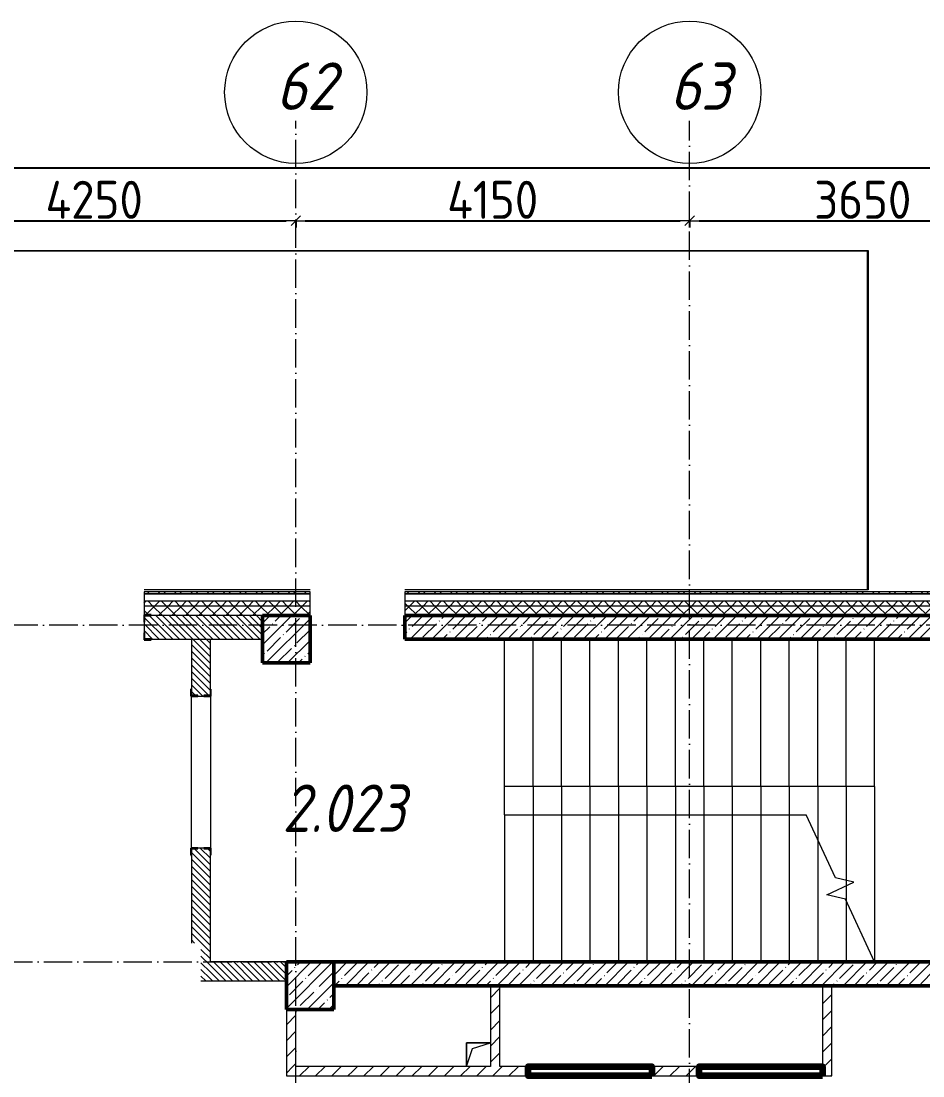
# Model space of a CAD drawing. Header units: millimetres. Extents: x -356862 to 418287, y 0 to 839748.
# Drawn here: x 74863 to 84367, y 539847 to 550959 of the extents above; entities that cross this region are included whole.
import ezdxf

# ---------------------------------------------------------------- set-up
doc = ezdxf.new("R2010")
doc.units = ezdxf.units.MM
doc.linetypes.add('50_200_ШТРИХ_1Т_ш5_п1_п1_', pattern=[700, 500, -100, 0, -100])
for name, color, linetype, lineweight in [('9.7) Заделка 956 шт', 6, 'Continuous', 158), ('A-____-____-DIMS', 7, 'Continuous', 9), ('A-FLOR-____-OTLN', 7, 'Continuous', 9), ('A-GENM-____-MCUT', 7, 'Continuous', 25), ('A-GENM-____-OTLN', 7, 'Continuous', 9), ('A-GENM-____-OTLN-1', 7, 'Continuous', 25), ('A-WALL-____-MCUT', 7, 'Continuous', 13), ('A-WALL-____-MCUT-1', 7, 'Continuous', 9), ('A-WALL-____-MCUT-2', 7, 'Continuous', 50), ('A-WALL-____-PATT-1', 7, 'Continuous', 9), ('A-WALL-FNSH-MCUT-1', 7, 'Continuous', 9), ('I-WALL-____-OTLN', 7, 'Continuous', 9), ('S-COLS-____-MCUT', 7, 'Continuous', 50), ('S-COLS-____-OTLN', 7, 'Continuous', 9), ('S-GRID-____-IDEN', 7, 'Continuous', 9), ('S-GRID-____-OTLN-1', 7, '50_200_ШТРИХ_1Т_ш5_п1_п1_', 9), ('S-STRS-____-MBND', 7, 'Continuous', 9), ('S-STRS-____-OTLN-1', 7, 'Continuous', 9), ('Марки помещений', 7, 'Continuous', 9)]:
    doc.layers.add(name, color=color, linetype=linetype, lineweight=lineweight)
doc.styles.add('ISOCPEUR_I_2', font='isocpeui.ttf', dxfattribs={"width": 0.85, "height": 2.3})
doc.styles.add('ISOCPEUR_I_9', font='isocpeui.ttf', dxfattribs={"width": 0.9, "height": 250})
doc.styles.add('СПДС', font='isocpeur.ttf', dxfattribs={"width": 0.9})
doc.dimstyles.new('Размера А3', dxfattribs={"dimtxt": 200, "dimasz": 100, "dimexe": 70, "dimexo": 100, "dimgap": 20, "dimtad": 1, "dimdec": 0, "dimrnd": 10, "dimzin": 0, "dimdsep": 46, "dimtxsty": 'СПДС', "dimblk": 'ARROWHEAD_6', "dimcen": 1, "dimclrd": 256, "dimclre": 256, "dimclrt": 256, "dimazin": 0, "dimtfac": 1, "dimtdec": 0, "dimtmove": 2, "dimatfit": 3, "dimfxl": 1, "dimtolj": 1, "dimtzin": 0, "dimarcsym": 0})
pattern_1 = [(135, (-15591.663, 459015.94), (-35.35534, -35.35534), [])]
pattern_2 = [(45, (-15591.66, 459015.94), (-70.71068, 70.71068), []), (135, (-15591.66, 459015.94), (-70.71068, -70.71068), [])]
pattern_3 = [(45, (-15591.66, 459015.94), (-84.85281, 84.85281), [])]
pattern_4 = [(45, (-15591.66, 459015.94), (-114.04925, 114.04925), []), (45, (-15477.61, 459015.94), (-114.04925, 114.04925), [201.612, -40.322, 3.353, -36.97])]

# ---------------------------------------------------------------- blocks, each defined once
blk = doc.blocks.new('BSC_Колонна _Прямоугольная - 500х500-V103-АР1_План отверстий 2 этажа в осях 1-64_Ю-ЯЯ')
at = {"layer": 'S-COLS-____-OTLN'}
h = blk.add_hatch(dxfattribs=at)
h.set_pattern_fill('FP_116', color=256, style=0, pattern_type=2)
h.set_pattern_definition([(135, (85431.04, -93250), (-114.04925, -114.04925), []), (135, (85431.04, -93135.95), (-114.04925, -114.04925), [201.613, -40.323, 3.353, -36.97])])
h.paths.add_polyline_path([(250, 250), (-250, 250), (-250, -250), (250, -250)], flags=0)
at = {"layer": 'S-COLS-____-MCUT'}
for p, q in [((250, 250), (-250, 250)), ((-250, 250), (-250, -250)), ((250, -250), (250, 250)), ((-250, -250), (250, -250))]:
    blk.add_line(p, q, dxfattribs=at)
blk = doc.blocks.new('BSC_Колонна _Прямоугольная - 500х500-V148-АР1_План отверстий 2 этажа в осях 1-64_Ю-ЯЯ')
at = {"layer": 'S-COLS-____-OTLN'}
h = blk.add_hatch(dxfattribs=at)
h.set_pattern_fill('FP_162', color=256, style=0, pattern_type=2)
h.set_pattern_definition([(135, (81781.04, -93500), (-114.04925, -114.04925), []), (135, (81781.04, -93385.95), (-114.04925, -114.04925), [201.613, -40.323, 3.353, -36.97])])
h.paths.add_polyline_path([(250, 250), (-250, 250), (-250, -250), (250, -250)], flags=0)
at = {"layer": 'S-COLS-____-MCUT'}
for p, q in [((250, 250), (-250, 250)), ((-250, 250), (-250, -250)), ((250, -250), (250, 250)), ((-250, -250), (250, -250))]:
    blk.add_line(p, q, dxfattribs=at)
blk = doc.blocks.new('Фахверк_СКБ_Уголок - 250_2700-27497298-АР1_План отверстий 2 этажа в осях 1-64_Ю-ЯЯ')
at = {"layer": 'A-GENM-____-MCUT'}
for p, q in [((200, 181), (125, 181)), ((125, 181), (125, 106)), ((131, 106), (131, 175)), ((131, 175), (200, 175)), ((200, 175), (200, 181)), ((125, 106), (131, 106)), ((131, -6), (125, -6)), ((125, -6), (125, -81)), ((125, -81), (200, -81)), ((131, -75), (131, -6)), ((200, -75), (131, -75)), ((200, -81), (200, -75))]:
    blk.add_line(p, q, dxfattribs=at)
blk = doc.blocks.new('Фахверк_СКБ_Уголок - 200_3960-28268576-АР1_План отверстий 2 этажа в осях 1-64_Ю-ЯЯ')
at = {"layer": 'A-GENM-____-MCUT'}
for p, q in [((200, 156), (125, 156)), ((125, 156), (125, 81)), ((131, 81), (131, 150)), ((131, 150), (200, 150)), ((200, 150), (200, 156)), ((125, 81), (131, 81)), ((131, 19), (125, 19)), ((125, 19), (125, -56)), ((131, -50), (131, 19)), ((125, -56), (200, -56)), ((200, -50), (131, -50)), ((200, -56), (200, -50))]:
    blk.add_line(p, q, dxfattribs=at)
blk = doc.blocks.new('154_Стойка_СКБ_Уголок - СМ-2180_200-28268025-АР1_План отверстий 2 этажа в осях 1-64_Ю-ЯЯ')
at = {"layer": 'A-GENM-____-MCUT'}
for p, q in [((125, 156), (125, 81)), ((200, 156), (125, 156)), ((131, 81), (131, 150)), ((131, 150), (200, 150)), ((200, 150), (200, 156)), ((125, 81), (131, 81)), ((131, 19), (125, 19)), ((125, 19), (125, -56)), ((131, -50), (131, 19)), ((125, -56), (200, -56)), ((200, -50), (131, -50)), ((200, -56), (200, -50))]:
    blk.add_line(p, q, dxfattribs=at)
blk = doc.blocks.new('AR_Отверстие прямоугольное _в плите_ - AR_Отверстие прямоугольное _в плите_-V183-АР1_План отверстий 2 этажа в осях 1-64_Ю-ЯЯ')
at = {"layer": 'A-GENM-____-OTLN'}
for p, q in [((125, 125), (-125, 125)), ((-125, 125), (-125, -125)), ((-63, 63), (125, 125)), ((-125, -125), (-63, 63))]:
    blk.add_line(p, q, dxfattribs=at)
blk = doc.blocks.new('Ось сетки - Круг_Ø6_00__ISO-2_5_0_9K_-25732049-АР1_План отверстий 2 этажа в осях 1-64_Ю-ЯЯ')
at = {"layer": 'S-GRID-____-IDEN'}
blk.add_circle((0, 0), 3, dxfattribs=at)
blk = doc.blocks.new('ARROWHEAD_6')
at = {"color": 0, "linetype": 'Continuous'}
for p, q in [((0, 0), (-1, 0)), ((-0.5, -0.5), (0.5, 0.5))]:
    blk.add_line(p, q, dxfattribs=at)
blk = doc.blocks.new('*D4568')
at = {"layer": 'A-____-____-DIMS', "lineweight": -2, "transparency": 16777216}
for p, q in [((73508, 548862), (73508, 548786)), ((73608, 548856), (77658, 548856)), ((77758, 548862), (77758, 548786))]:
    blk.add_line(p, q, dxfattribs=at)
at = {"layer": 'Defpoints', "color": 0, "lineweight": 30, "transparency": 16777216}
for p in [(73508, 548962), (77758, 548962), (77758, 548856)]:
    blk.add_point(p, dxfattribs=at)
at = {"layer": 'A-____-____-DIMS', "lineweight": -2, "transparency": 16777216, "xscale": 100, "yscale": 100, "zscale": 100, "rotation": 180}
blk.add_blockref('ARROWHEAD_6', (73508, 548856), dxfattribs=at)
at = {"layer": 'A-____-____-DIMS', "lineweight": -2, "transparency": 16777216, "xscale": 100, "yscale": 100, "zscale": 100}
blk.add_blockref('ARROWHEAD_6', (77758, 548856), dxfattribs=at)
at = {"layer": 'A-____-____-DIMS', "transparency": 16777216, "insert": (75633, 549076), "char_height": 400, "width": 2.56, "attachment_point": 5, "style": 'СПДС'}
blk.add_mtext('\\A1;4250', dxfattribs=at)
blk = doc.blocks.new('*D4569')
at = {"layer": 'A-____-____-DIMS', "lineweight": -2, "transparency": 16777216}
for p, q in [((77758, 548862), (77758, 548786)), ((77858, 548856), (81808, 548856)), ((81908, 548862), (81908, 548786))]:
    blk.add_line(p, q, dxfattribs=at)
at = {"layer": 'Defpoints', "color": 0, "lineweight": 30, "transparency": 16777216}
for p in [(77758, 548962), (81908, 548962), (81908, 548856)]:
    blk.add_point(p, dxfattribs=at)
at = {"layer": 'A-____-____-DIMS', "lineweight": -2, "transparency": 16777216, "xscale": 100, "yscale": 100, "zscale": 100, "rotation": 180}
blk.add_blockref('ARROWHEAD_6', (77758, 548856), dxfattribs=at)
at = {"layer": 'A-____-____-DIMS', "lineweight": -2, "transparency": 16777216, "xscale": 100, "yscale": 100, "zscale": 100}
blk.add_blockref('ARROWHEAD_6', (81908, 548856), dxfattribs=at)
at = {"layer": 'A-____-____-DIMS', "transparency": 16777216, "insert": (79833, 549076), "char_height": 400, "width": 2.38, "attachment_point": 5, "style": 'СПДС'}
blk.add_mtext('\\A1;4150', dxfattribs=at)
blk = doc.blocks.new('*D4570')
at = {"layer": 'A-____-____-DIMS', "lineweight": -2, "transparency": 16777216}
for p, q in [((81908, 548862), (81908, 548786)), ((82008, 548856), (85458, 548856)), ((85558, 548862), (85558, 548786))]:
    blk.add_line(p, q, dxfattribs=at)
at = {"layer": 'Defpoints', "color": 0, "lineweight": 30, "transparency": 16777216}
for p in [(81908, 548962), (85558, 548962), (85558, 548856)]:
    blk.add_point(p, dxfattribs=at)
at = {"layer": 'A-____-____-DIMS', "lineweight": -2, "transparency": 16777216, "xscale": 100, "yscale": 100, "zscale": 100, "rotation": 180}
blk.add_blockref('ARROWHEAD_6', (81908, 548856), dxfattribs=at)
at = {"layer": 'A-____-____-DIMS', "lineweight": -2, "transparency": 16777216, "xscale": 100, "yscale": 100, "zscale": 100}
blk.add_blockref('ARROWHEAD_6', (85558, 548856), dxfattribs=at)
at = {"layer": 'A-____-____-DIMS', "transparency": 16777216, "insert": (83733, 549076), "char_height": 400, "width": 2.49, "attachment_point": 5, "style": 'СПДС'}
blk.add_mtext('\\A1;3650', dxfattribs=at)
blk = doc.blocks.new('*D4571')
at = {"layer": 'A-____-____-DIMS', "lineweight": -2, "transparency": 16777216}
for p, q in [((-17942, 549415), (-17942, 549339)), ((-17842, 549409), (33027, 549409)), ((85458, 549409), (34435, 549409)), ((85558, 549415), (85558, 549339))]:
    blk.add_line(p, q, dxfattribs=at)
at = {"layer": 'Defpoints', "color": 0, "lineweight": 30, "transparency": 16777216}
for p in [(-17942, 549515), (85558, 549515), (85558, 549409)]:
    blk.add_point(p, dxfattribs=at)
at = {"layer": 'A-____-____-DIMS', "lineweight": -2, "transparency": 16777216, "xscale": 100, "yscale": 100, "zscale": 100, "rotation": 180}
blk.add_blockref('ARROWHEAD_6', (-17942, 549409), dxfattribs=at)
at = {"layer": 'A-____-____-DIMS', "lineweight": -2, "transparency": 16777216, "xscale": 100, "yscale": 100, "zscale": 100}
blk.add_blockref('ARROWHEAD_6', (85558, 549409), dxfattribs=at)
at = {"layer": 'A-____-____-DIMS', "transparency": 16777216, "insert": (33047, 549835), "char_height": 400, "width": 3.54, "attachment_point": 1, "line_spacing_factor": 1.149209, "style": 'СПДС'}
blk.add_mtext('\\A1;103500', dxfattribs=at)
blk = doc.blocks.new('*D13735')
at = {"layer": 'A-____-____-DIMS', "lineweight": -2, "transparency": 16777216}
for p, q in [((73508, 548862), (73508, 548786)), ((73608, 548856), (77658, 548856)), ((77758, 548862), (77758, 548786))]:
    blk.add_line(p, q, dxfattribs=at)
at = {"layer": 'Defpoints', "color": 0, "transparency": 16777216}
for p in [(73508, 548962), (77758, 548962), (77758, 548856)]:
    blk.add_point(p, dxfattribs=at)
at = {"layer": 'A-____-____-DIMS', "lineweight": -2, "transparency": 16777216, "xscale": 100, "yscale": 100, "zscale": 100, "rotation": 180}
blk.add_blockref('ARROWHEAD_6', (73508, 548856), dxfattribs=at)
at = {"layer": 'A-____-____-DIMS', "lineweight": -2, "transparency": 16777216, "xscale": 100, "yscale": 100, "zscale": 100}
blk.add_blockref('ARROWHEAD_6', (77758, 548856), dxfattribs=at)
at = {"layer": 'A-____-____-DIMS', "transparency": 16777216, "insert": (75633, 549076), "char_height": 400, "width": 2.56, "attachment_point": 5, "style": 'СПДС'}
blk.add_mtext('\\A1;4250', dxfattribs=at)
blk = doc.blocks.new('*D13736')
at = {"layer": 'A-____-____-DIMS', "lineweight": -2, "transparency": 16777216}
for p, q in [((77758, 548862), (77758, 548786)), ((77858, 548856), (81808, 548856)), ((81908, 548862), (81908, 548786))]:
    blk.add_line(p, q, dxfattribs=at)
at = {"layer": 'Defpoints', "color": 0, "transparency": 16777216}
for p in [(77758, 548962), (81908, 548962), (81908, 548856)]:
    blk.add_point(p, dxfattribs=at)
at = {"layer": 'A-____-____-DIMS', "lineweight": -2, "transparency": 16777216, "xscale": 100, "yscale": 100, "zscale": 100, "rotation": 180}
blk.add_blockref('ARROWHEAD_6', (77758, 548856), dxfattribs=at)
at = {"layer": 'A-____-____-DIMS', "lineweight": -2, "transparency": 16777216, "xscale": 100, "yscale": 100, "zscale": 100}
blk.add_blockref('ARROWHEAD_6', (81908, 548856), dxfattribs=at)
at = {"layer": 'A-____-____-DIMS', "transparency": 16777216, "insert": (79833, 549076), "char_height": 400, "width": 2.38, "attachment_point": 5, "style": 'СПДС'}
blk.add_mtext('\\A1;4150', dxfattribs=at)
blk = doc.blocks.new('*D13737')
at = {"layer": 'A-____-____-DIMS', "lineweight": -2, "transparency": 16777216}
for p, q in [((81908, 548862), (81908, 548786)), ((82008, 548856), (85458, 548856)), ((85558, 548862), (85558, 548786))]:
    blk.add_line(p, q, dxfattribs=at)
at = {"layer": 'Defpoints', "color": 0, "transparency": 16777216}
for p in [(81908, 548962), (85558, 548962), (85558, 548856)]:
    blk.add_point(p, dxfattribs=at)
at = {"layer": 'A-____-____-DIMS', "lineweight": -2, "transparency": 16777216, "xscale": 100, "yscale": 100, "zscale": 100, "rotation": 180}
blk.add_blockref('ARROWHEAD_6', (81908, 548856), dxfattribs=at)
at = {"layer": 'A-____-____-DIMS', "lineweight": -2, "transparency": 16777216, "xscale": 100, "yscale": 100, "zscale": 100}
blk.add_blockref('ARROWHEAD_6', (85558, 548856), dxfattribs=at)
at = {"layer": 'A-____-____-DIMS', "transparency": 16777216, "insert": (83733, 549076), "char_height": 400, "width": 2.49, "attachment_point": 5, "style": 'СПДС'}
blk.add_mtext('\\A1;3650', dxfattribs=at)
blk = doc.blocks.new('*D13738')
at = {"layer": 'A-____-____-DIMS', "lineweight": -2, "transparency": 16777216}
for p, q in [((-17942, 549415), (-17942, 549339)), ((-17842, 549409), (33027, 549409)), ((85458, 549409), (34435, 549409)), ((85558, 549415), (85558, 549339))]:
    blk.add_line(p, q, dxfattribs=at)
at = {"layer": 'Defpoints', "color": 0, "transparency": 16777216}
for p in [(-17942, 549515), (85558, 549515), (85558, 549409)]:
    blk.add_point(p, dxfattribs=at)
at = {"layer": 'A-____-____-DIMS', "lineweight": -2, "transparency": 16777216, "xscale": 100, "yscale": 100, "zscale": 100, "rotation": 180}
blk.add_blockref('ARROWHEAD_6', (-17942, 549409), dxfattribs=at)
at = {"layer": 'A-____-____-DIMS', "lineweight": -2, "transparency": 16777216, "xscale": 100, "yscale": 100, "zscale": 100}
blk.add_blockref('ARROWHEAD_6', (85558, 549409), dxfattribs=at)
at = {"layer": 'A-____-____-DIMS', "transparency": 16777216, "insert": (33047, 549835), "char_height": 400, "width": 3.54, "attachment_point": 1, "line_spacing_factor": 1.149209, "style": 'СПДС'}
blk.add_mtext('\\A1;103500', dxfattribs=at)
blk = doc.blocks.new('*D13905')
at = {"layer": 'A-____-____-DIMS', "lineweight": -2, "transparency": 16777216}
for p, q in [((73508, 548862), (73508, 548786)), ((73608, 548856), (77658, 548856)), ((77758, 548862), (77758, 548786))]:
    blk.add_line(p, q, dxfattribs=at)
at = {"layer": 'Defpoints', "color": 0, "transparency": 16777216}
for p in [(73508, 548962), (77758, 548962), (77758, 548856)]:
    blk.add_point(p, dxfattribs=at)
at = {"layer": 'A-____-____-DIMS', "lineweight": -2, "transparency": 16777216, "xscale": 100, "yscale": 100, "zscale": 100, "rotation": 180}
blk.add_blockref('ARROWHEAD_6', (73508, 548856), dxfattribs=at)
at = {"layer": 'A-____-____-DIMS', "lineweight": -2, "transparency": 16777216, "xscale": 100, "yscale": 100, "zscale": 100}
blk.add_blockref('ARROWHEAD_6', (77758, 548856), dxfattribs=at)
at = {"layer": 'A-____-____-DIMS', "transparency": 16777216, "insert": (75633, 549076), "char_height": 400, "width": 2.56, "attachment_point": 5, "style": 'СПДС'}
blk.add_mtext('\\A1;4250', dxfattribs=at)
blk = doc.blocks.new('*D13906')
at = {"layer": 'A-____-____-DIMS', "lineweight": -2, "transparency": 16777216}
for p, q in [((77758, 548862), (77758, 548786)), ((77858, 548856), (81808, 548856)), ((81908, 548862), (81908, 548786))]:
    blk.add_line(p, q, dxfattribs=at)
at = {"layer": 'Defpoints', "color": 0, "transparency": 16777216}
for p in [(77758, 548962), (81908, 548962), (81908, 548856)]:
    blk.add_point(p, dxfattribs=at)
at = {"layer": 'A-____-____-DIMS', "lineweight": -2, "transparency": 16777216, "xscale": 100, "yscale": 100, "zscale": 100, "rotation": 180}
blk.add_blockref('ARROWHEAD_6', (77758, 548856), dxfattribs=at)
at = {"layer": 'A-____-____-DIMS', "lineweight": -2, "transparency": 16777216, "xscale": 100, "yscale": 100, "zscale": 100}
blk.add_blockref('ARROWHEAD_6', (81908, 548856), dxfattribs=at)
at = {"layer": 'A-____-____-DIMS', "transparency": 16777216, "insert": (79833, 549076), "char_height": 400, "width": 2.38, "attachment_point": 5, "style": 'СПДС'}
blk.add_mtext('\\A1;4150', dxfattribs=at)
blk = doc.blocks.new('*D13907')
at = {"layer": 'A-____-____-DIMS', "lineweight": -2, "transparency": 16777216}
for p, q in [((81908, 548862), (81908, 548786)), ((82008, 548856), (85458, 548856)), ((85558, 548862), (85558, 548786))]:
    blk.add_line(p, q, dxfattribs=at)
at = {"layer": 'Defpoints', "color": 0, "transparency": 16777216}
for p in [(81908, 548962), (85558, 548962), (85558, 548856)]:
    blk.add_point(p, dxfattribs=at)
at = {"layer": 'A-____-____-DIMS', "lineweight": -2, "transparency": 16777216, "xscale": 100, "yscale": 100, "zscale": 100, "rotation": 180}
blk.add_blockref('ARROWHEAD_6', (81908, 548856), dxfattribs=at)
at = {"layer": 'A-____-____-DIMS', "lineweight": -2, "transparency": 16777216, "xscale": 100, "yscale": 100, "zscale": 100}
blk.add_blockref('ARROWHEAD_6', (85558, 548856), dxfattribs=at)
at = {"layer": 'A-____-____-DIMS', "transparency": 16777216, "insert": (83733, 549076), "char_height": 400, "width": 2.49, "attachment_point": 5, "style": 'СПДС'}
blk.add_mtext('\\A1;3650', dxfattribs=at)
blk = doc.blocks.new('*D13908')
at = {"layer": 'A-____-____-DIMS', "lineweight": -2, "transparency": 16777216}
for p, q in [((-17942, 549415), (-17942, 549339)), ((-17842, 549409), (33027, 549409)), ((85458, 549409), (34435, 549409)), ((85558, 549415), (85558, 549339))]:
    blk.add_line(p, q, dxfattribs=at)
at = {"layer": 'Defpoints', "color": 0, "transparency": 16777216}
for p in [(-17942, 549515), (85558, 549515), (85558, 549409)]:
    blk.add_point(p, dxfattribs=at)
at = {"layer": 'A-____-____-DIMS', "lineweight": -2, "transparency": 16777216, "xscale": 100, "yscale": 100, "zscale": 100, "rotation": 180}
blk.add_blockref('ARROWHEAD_6', (-17942, 549409), dxfattribs=at)
at = {"layer": 'A-____-____-DIMS', "lineweight": -2, "transparency": 16777216, "xscale": 100, "yscale": 100, "zscale": 100}
blk.add_blockref('ARROWHEAD_6', (85558, 549409), dxfattribs=at)
at = {"layer": 'A-____-____-DIMS', "transparency": 16777216, "insert": (33047, 549835), "char_height": 400, "width": 3.54, "attachment_point": 1, "line_spacing_factor": 1.149209, "style": 'СПДС'}
blk.add_mtext('\\A1;103500', dxfattribs=at)
blk = doc.blocks.new('2этаж')
at = {"layer": 'S-GRID-____-OTLN-1', "color": 251, "ltscale": 0.6, "true_color": 0x636466}
for p, q in [((77758.3, 498997), (77758.3, 549908.8)), ((81908.3, 508532.6), (81908.3, 549908.8)), ((88482.7, 544597), (-20260.4, 544597)), ((-20260.4, 541047), (88482.7, 541047))]:
    blk.add_line(p, q, dxfattribs=at)
at = {"layer": 'S-GRID-____-IDEN', "xscale": 250, "yscale": 250, "zscale": 99.99999999999993}
for p in [(77758.3, 550208.8), (81908.3, 550208.8)]:
    blk.add_blockref('Ось сетки - Круг_Ø6_00__ISO-2_5_0_9K_-25732049-АР1_План отверстий 2 этажа в осях 1-64_Ю-ЯЯ', p, dxfattribs=at)
at = {"layer": 'S-GRID-____-IDEN', "char_height": 500, "width": 404.05, "attachment_point": 1, "style": 'ISOCPEUR_I_9'}
for s, insert in [('62', (77548.8, 550523.4)), ('63', (81698.8, 550523.4))]:
    blk.add_mtext(s, dxfattribs=dict(at, insert=insert))
at = {"layer": 'A-____-____-DIMS'}
dim = blk.add_linear_dim(base=(85558.3, 549408.6), p1=(-17941.7, 549514.7), p2=(85558.3, 549514.7), dimstyle='Размера А3', override={"dimtxt": 400}, dxfattribs=at)
dim.commit()
dim.dimension.update_dxf_attribs({"geometry": '*D4571', "text_midpoint": (33731.2, 549568.6), "dimtype": 160})
for base, p1, p2, picture, middle in [((77758.3, 548856.4), (73508.3, 548962.5), (77758.3, 548962.5), '*D4568', (75633.3, 549076.4)), ((81908.3, 548856.4), (77758.3, 548962.5), (81908.3, 548962.5), '*D4569', (79833.3, 549076.4)), ((85558.3, 548856.4), (81908.3, 548962.5), (85558.3, 548962.5), '*D4570', (83733.3, 549076.4))]:
    dim = blk.add_linear_dim(base=base, p1=p1, p2=p2, dimstyle='Размера А3', override={"dimtxt": 400}, dxfattribs=at)
    dim.commit()
    dim.dimension.update_dxf_attribs({"geometry": picture, "text_midpoint": middle})

msp = doc.modelspace()

# ---------------------------------------------------------------- hatches: boundary and pattern name
at = {"layer": 'A-WALL-____-PATT-1'}
h = msp.add_hatch(dxfattribs=at)
h.set_pattern_fill('FP_3', color=256, style=0, pattern_type=2)
h.set_pattern_definition([(45, (-15591.66, 459015.94), (-85.53659, 85.53659), []), (45, (-15534.64, 459015.94), (-85.53659, 85.53659), [])])
h.paths.add_polyline_path([(85888.3366, 544926.983), (85908.3366, 544926.983), (85908.3366, 544946.983), (78908.3366, 544946.983), (78908.3366, 544926.983), (83373.1929, 544926.983)], flags=0)
h.paths.add_polyline_path([(77908.3366, 544926.983), (77908.3366, 544946.983), (76158.3366, 544946.983), (76158.3366, 544926.983), (76303.1902, 544926.983)], flags=0)
h.paths.add_polyline_path([(73651.9392, 544926.983), (74358.3366, 544926.983), (74358.3366, 544946.983), (73418.3366, 544946.983), (73418.3366, 544926.983)], flags=0)
h = msp.add_hatch(dxfattribs=at)
h.set_pattern_fill('FP_1', color=256, style=0, pattern_type=2)
h.set_pattern_definition(pattern_2)
h.paths.add_polyline_path([(85758.3366, 544796.983), (85808.3366, 544796.983), (85808.3366, 544846.983), (78908.3366, 544846.983), (78908.3366, 544796.983), (83373.1929, 544796.983)], flags=0)
h.paths.add_polyline_path([(73651.9392, 544796.983), (74358.3366, 544796.983), (74358.3366, 544846.983), (73158.3366, 544846.983), (73158.3366, 544796.983)], flags=0)
h.paths.add_polyline_path([(76158.3366, 544796.983), (77908.3366, 544796.983), (77908.3366, 544846.983), (76158.3366, 544846.983)], flags=0)
h.paths.add_polyline_path([(71358.3366, 544796.983), (71358.3366, 544846.983), (70233.3366, 544846.983), (70233.3366, 544796.983), (71000.6882, 544796.983)], flags=0)
h.paths.add_polyline_path([(68433.3366, 544796.983), (68433.3366, 544846.983), (67308.3366, 544846.983), (67308.3366, 544796.983), (68349.4372, 544796.983)], flags=0)
h.paths.add_polyline_path([(61458.3366, 544796.983), (62658.3366, 544796.983), (62658.3366, 544846.983), (61458.3366, 544846.983)], flags=0)
h.paths.add_polyline_path([(59658.3366, 544796.983), (59658.3366, 544846.983), (56108.3366, 544846.983), (56108.3366, 544796.983), (58628.1836, 544796.983)], flags=0)
h.paths.add_polyline_path([(54308.3366, 544796.983), (54308.3366, 544846.983), (53108.3366, 544846.983), (53108.3366, 544796.983)], flags=0)
h.paths.add_polyline_path([(51308.3366, 544796.983), (51308.3366, 544846.983), (50108.3366, 544846.983), (50108.3366, 544796.983)], flags=0)
h.paths.add_polyline_path([(48308.3366, 544796.983), (48308.3366, 544846.983), (47058.3366, 544846.983), (47058.3366, 544796.983), (48023.1796, 544796.983)], flags=0)
h.paths.add_polyline_path([(44488.1782, 544796.983), (45258.3366, 544796.983), (45258.3366, 544846.983), (44058.3366, 544846.983), (44058.3366, 544796.983)], flags=0)
h.paths.add_polyline_path([(42258.3366, 544796.983), (42258.3366, 544846.983), (41058.3366, 544846.983), (41058.3366, 544796.983), (41836.9272, 544796.983)], flags=0)
h.paths.add_polyline_path([(39258.3366, 544796.983), (39258.3366, 544846.983), (38058.3366, 544846.983), (38058.3366, 544796.983)], flags=0)
h.paths.add_polyline_path([(35650.6749, 544796.983), (36258.3366, 544796.983), (36258.3366, 544846.983), (34608.3366, 544846.983), (34608.3366, 544796.983), (34766.9245, 544796.983)], flags=0)
h = msp.add_hatch(dxfattribs=at)
h.set_pattern_fill('FP_1', color=256, style=0, pattern_type=2)
h.set_pattern_definition(pattern_2)
h.paths.add_polyline_path([(85658.3366, 544696.983), (85758.3366, 544696.983), (85758.3366, 544796.983), (78908.3366, 544796.983), (78908.3366, 544696.983), (83373.1929, 544696.983)], flags=0)
h.paths.add_polyline_path([(77408.3366, 544696.983), (77908.3366, 544696.983), (77908.3366, 544796.983), (76158.3366, 544796.983), (76158.3366, 544702.983), (76233.3366, 544702.983), (76233.3366, 544696.983), (76303.1902, 544696.983)], flags=0)
h.paths.add_polyline_path([(73651.9392, 544696.983), (74283.3366, 544696.983), (74283.3366, 544702.983), (74358.3366, 544702.983), (74358.3366, 544796.983), (73158.3366, 544796.983), (73158.3366, 544696.983)], flags=0)
h.paths.add_polyline_path([(71000.6882, 544696.983), (71283.3366, 544696.983), (71283.3366, 544702.983), (71358.3366, 544702.983), (71358.3366, 544796.983), (70233.3366, 544796.983), (70233.3366, 544702.983), (70308.3366, 544702.983), (70308.3366, 544696.983)], flags=0)
h.paths.add_polyline_path([(68349.4372, 544696.983), (68358.3366, 544696.983), (68358.3366, 544702.983), (68433.3366, 544702.983), (68433.3366, 544796.983), (67308.3366, 544796.983), (67308.3366, 544696.983), (67808.3366, 544696.983)], flags=0)
h.paths.add_polyline_path([(61908.3366, 544696.983), (62583.3366, 544696.983), (62583.3366, 544702.983), (62658.3366, 544702.983), (62658.3366, 544796.983), (61458.3366, 544796.983), (61458.3366, 544702.983), (61533.3366, 544702.983), (61533.3366, 544696.983)], flags=0)
h.paths.add_polyline_path([(59658.3366, 544696.983), (59658.3366, 544796.983), (56108.3366, 544796.983), (56108.3366, 544702.983), (56183.3366, 544702.983), (56183.3366, 544696.983), (59158.3366, 544696.983)], flags=0)
h.paths.add_polyline_path([(53108.3366, 544696.983), (54233.3366, 544696.983), (54233.3366, 544702.983), (54308.3366, 544702.983), (54308.3366, 544796.983), (53108.3366, 544796.983)], flags=0)
h.paths.add_polyline_path([(50183.3366, 544696.983), (51233.3366, 544696.983), (51233.3366, 544702.983), (51308.3366, 544702.983), (51308.3366, 544796.983), (50108.3366, 544796.983), (50108.3366, 544702.983), (50183.3366, 544702.983)], flags=0)
h.paths.add_polyline_path([(48233.3366, 544696.983), (48233.3366, 544702.983), (48308.3366, 544702.983), (48308.3366, 544796.983), (47058.3366, 544796.983), (47058.3366, 544702.983), (47133.3366, 544702.983), (47133.3366, 544696.983), (48023.1796, 544696.983)], flags=0)
h.paths.add_polyline_path([(45183.3366, 544696.983), (45183.3366, 544702.983), (45258.3366, 544702.983), (45258.3366, 544796.983), (44058.3366, 544796.983), (44058.3366, 544702.983), (44133.3366, 544702.983), (44133.3366, 544696.983), (44488.1782, 544696.983)], flags=0)
h.paths.add_polyline_path([(42183.3366, 544696.983), (42183.3366, 544702.983), (42258.3366, 544702.983), (42258.3366, 544796.983), (41058.3366, 544796.983), (41058.3366, 544702.983), (41133.3366, 544702.983), (41133.3366, 544696.983), (41836.9272, 544696.983)], flags=0)
h.paths.add_polyline_path([(38133.3366, 544696.983), (39183.3366, 544696.983), (39183.3366, 544702.983), (39258.3366, 544702.983), (39258.3366, 544796.983), (38058.3366, 544796.983), (38058.3366, 544702.983), (38133.3366, 544702.983)], flags=0)
h.paths.add_polyline_path([(36183.3366, 544696.983), (36183.3366, 544702.983), (36258.3366, 544702.983), (36258.3366, 544796.983), (34608.3366, 544796.983), (34608.3366, 544696.983), (35650.6749, 544696.983)], flags=0)
h = msp.add_hatch(dxfattribs=at)
h.set_pattern_fill('FP_6', color=256, style=0, pattern_type=2)
h.set_pattern_definition(pattern_1)
h.paths.add_polyline_path([(76164.3366, 544446.983), (77408.3366, 544446.983), (77408.3366, 544696.983), (76164.3366, 544696.983), (76164.3366, 544627.983), (76158.3366, 544627.983), (76158.3366, 544515.983), (76164.3366, 544515.983), (76164.3366, 544448.183)], flags=0)
h.paths.add_polyline_path([(74352.3366, 544446.983), (74352.3366, 544515.983), (74358.3366, 544515.983), (74358.3366, 544627.983), (74352.3366, 544627.983), (74352.3366, 544696.983), (73658.3366, 544696.983), (73658.3366, 544446.983), (74283.3366, 544446.983)], flags=0)
h = msp.add_hatch(dxfattribs=at)
h.set_pattern_fill('FP_13', color=256, style=0, pattern_type=2)
h.set_pattern_definition(pattern_4)
h.paths.add_polyline_path([(85658.3366, 544446.983), (85658.3366, 544696.983), (78908.3366, 544696.983), (78908.3366, 544446.983), (83373.1929, 544446.983)], flags=0)
h = msp.add_hatch(dxfattribs=at)
h.set_pattern_fill('FP_6', color=256, style=0, pattern_type=2)
h.set_pattern_definition(pattern_1)
h.paths.add_polyline_path([(76858.3366, 540846.983), (76858.3366, 542240.983), (76789.3366, 542240.983), (76789.3366, 542246.983), (76727.3366, 542246.983), (76727.3366, 542240.983), (76658.3366, 542240.983), (76658.3366, 541246.983), (76758.3366, 541246.983), (76758.3366, 540846.983)], flags=0)
h.paths.add_polyline_path([(76789.3366, 543846.983), (76789.3366, 543852.983), (76858.3366, 543852.983), (76858.3366, 544446.983), (76658.3366, 544446.983), (76658.3366, 543852.983), (76727.3366, 543852.983), (76727.3366, 543846.983)], flags=0)
h = msp.add_hatch(dxfattribs=at)
h.set_pattern_fill('FP_6', color=256, style=0, pattern_type=2)
h.set_pattern_definition(pattern_1)
h.paths.add_polyline_path([(77658.3366, 540846.983), (77658.3366, 541046.983), (76858.3366, 541046.983), (76858.3366, 540846.983)], flags=0)
h = msp.add_hatch(dxfattribs=at)
h.set_pattern_fill('FP_13', color=256, style=0, pattern_type=2)
h.set_pattern_definition(pattern_4)
h.paths.add_polyline_path([(85158.3366, 540796.983), (85158.3366, 541046.983), (78158.3366, 541046.983), (78158.3366, 540796.983), (85140.6936, 540796.983)], flags=0)
h = msp.add_hatch(dxfattribs=at)
h.set_pattern_fill('FP_4', color=256, style=0, pattern_type=2)
h.set_pattern_definition(pattern_3)
h.paths.add_polyline_path([(79808.3366, 539946.983), (79908.3366, 539946.983), (79908.3366, 540796.983), (79808.3366, 540796.983)], flags=0)
h = msp.add_hatch(dxfattribs=at)
h.set_pattern_fill('FP_4', color=256, style=0, pattern_type=2)
h.set_pattern_definition(pattern_3)
h.paths.add_polyline_path([(83373.1929, 539846.983), (83408.3366, 539846.983), (83408.3366, 540796.6355), (83308.3366, 540796.6355), (83308.3366, 539846.983)], flags=0)
h = msp.add_hatch(dxfattribs=at)
h.set_pattern_fill('FP_4', color=256, style=0, pattern_type=2)
h.set_pattern_definition(pattern_3)
h.paths.add_polyline_path([(77758.3366, 539946.983), (77758.3366, 540546.983), (77658.3366, 540546.983), (77658.3366, 539946.983)], flags=0)
h = msp.add_hatch(dxfattribs=at)
h.set_pattern_fill('FP_4', color=256, style=0, pattern_type=2)
h.set_pattern_definition(pattern_3)
h.paths.add_polyline_path([(78358.3366, 539846.983), (78358.3366, 539946.983), (77658.3366, 539946.983), (77658.3366, 539846.983)], flags=0)
h = msp.add_hatch(dxfattribs=at)
h.set_pattern_fill('FP_4', color=256, style=0, pattern_type=2)
h.set_pattern_definition(pattern_3)
h.paths.add_polyline_path([(78358.3366, 539846.983), (80208.3366, 539846.983), (80208.3366, 539946.983), (78358.3366, 539946.983)], flags=0)
h.paths.add_polyline_path([(82008.3366, 539846.983), (82008.3366, 539946.983), (81508.3366, 539946.983), (81508.3366, 539846.983), (81605.6922, 539846.983)], flags=0)

# ---------------------------------------------------------------- linework, layer by layer
at = {"layer": '9.7) Заделка 956 шт'}
for points in [[(81508.3366, 539846.983), (80208.3366, 539846.983), (80208.3366, 539946.983), (81508.3366, 539946.983)], [(83308.3366, 539846.983), (82008.3366, 539846.983), (82008.3366, 539946.983), (83308.3366, 539946.983)]]:
    msp.add_lwpolyline(points, close=True, dxfattribs=at)
at = {"layer": 'A-FLOR-____-OTLN'}
for p, q in [((79958.3366, 542596.983), (79958.3366, 544446.983)), ((79558.3366, 540196.983), (79808.3366, 540196.983)), ((79558.3366, 539946.983), (79558.3366, 540196.983))]:
    msp.add_line(p, q, dxfattribs=at)
at = {"layer": 'A-WALL-____-MCUT'}
for p, q in [((77908.3366, 544926.983), (76158.3366, 544926.983)), ((76158.3366, 544926.983), (76158.3366, 544702.983)), ((77908.3366, 544696.983), (77908.3366, 544926.983)), ((85888.3366, 544926.983), (78908.3366, 544926.983)), ((78908.3366, 544926.983), (78908.3366, 544696.983)), ((76158.3366, 544627.983), (76158.3366, 544515.983)), ((76233.3366, 544446.983), (77408.3366, 544446.983)), ((76658.3366, 544446.983), (76658.3366, 543921.983)), ((76858.3366, 543921.983), (76858.3366, 544446.983)), ((76727.3366, 543846.983), (76789.3366, 543846.983)), ((76658.3366, 542171.983), (76658.3366, 541246.983)), ((76789.3366, 542246.983), (76727.3366, 542246.983)), ((76858.3366, 541046.983), (76858.3366, 542171.983)), ((77658.3366, 541046.983), (76858.3366, 541046.983)), ((76758.3366, 540846.983), (77658.3366, 540846.983))]:
    msp.add_line(p, q, dxfattribs=at)
at = {"layer": 'A-WALL-____-MCUT-1'}
for p, q in [((77908.3366, 544846.983), (76158.3366, 544846.983)), ((85808.3366, 544846.983), (78908.3366, 544846.983)), ((77908.3366, 544796.983), (76158.3366, 544796.983)), ((85758.3366, 544796.983), (78908.3366, 544796.983)), ((77408.3366, 544696.983), (76233.3366, 544696.983))]:
    msp.add_line(p, q, dxfattribs=at)
at = {"layer": 'A-WALL-____-MCUT-2'}
for p, q in [((78908.3366, 544696.983), (85658.3366, 544696.983)), ((78908.3366, 544696.983), (78908.3366, 544446.983)), ((85658.3366, 544446.983), (78908.3366, 544446.983)), ((85158.3366, 541046.983), (78158.3366, 541046.983)), ((78158.3366, 540796.983), (85158.3366, 540796.983))]:
    msp.add_line(p, q, dxfattribs=at)
at = {"layer": 'A-WALL-FNSH-MCUT-1'}
for p, q in [((77908.3366, 544946.983), (76158.3366, 544946.983)), ((76158.3366, 544946.983), (76158.3366, 544926.983)), ((76158.3366, 544926.983), (77908.3366, 544926.983)), ((77908.3366, 544926.983), (77908.3366, 544946.983)), ((85908.3366, 544946.983), (78908.3366, 544946.983)), ((78908.3366, 544946.983), (78908.3366, 544926.983)), ((78908.3366, 544926.983), (85888.3366, 544926.983)), ((79808.3366, 540796.983), (79808.3366, 539946.983)), ((79908.3366, 539946.983), (79908.3366, 540796.983)), ((83308.3366, 540796.6355), (83308.3366, 539946.983)), ((83408.3366, 540796.6355), (83308.3366, 540796.6355)), ((83408.3366, 539846.983), (83408.3366, 540796.6355)), ((77658.3366, 540546.983), (77658.3366, 539846.983)), ((77758.3366, 539946.983), (77758.3366, 540546.983)), ((79808.3366, 539946.983), (77758.3366, 539946.983)), ((80208.3366, 539946.983), (79908.3366, 539946.983)), ((82008.3366, 539946.983), (81508.3366, 539946.983)), ((77658.3366, 539846.983), (80208.3366, 539846.983)), ((81508.3366, 539846.983), (82008.3366, 539846.983)), ((83308.3366, 539846.983), (83408.3366, 539846.983))]:
    msp.add_line(p, q, dxfattribs=at)
at = {"layer": 'I-WALL-____-OTLN'}
for p, q in [((71338.6069, 548540.6702), (83789.6665, 548540.6702)), ((83783.6665, 548534.6702), (71338.6069, 548534.6702)), ((83783.6665, 544965.983), (83783.6665, 548540.6702)), ((83789.6665, 548540.6702), (83789.6665, 544965.983)), ((76158.3366, 544971.983), (77908.3366, 544971.983)), ((77908.3366, 544965.983), (76158.3366, 544965.983)), ((78908.3366, 544971.983), (83783.6665, 544971.983)), ((83789.6665, 544965.983), (78908.3366, 544965.983)), ((76658.3366, 542246.983), (76658.3366, 543846.983)), ((76858.3366, 543846.983), (76858.3366, 542246.983))]:
    msp.add_line(p, q, dxfattribs=at)
at = {"layer": 'S-GRID-____-IDEN'}
for centre in [(77758.3366, 550208.7924), (77758.3366, 550208.7924), (81908.3366, 550208.7924), (81908.3366, 550208.7924)]:
    msp.add_ellipse(centre, major_axis=(-530.3301, 530.3301), ratio=1, start_param=3.926990817, end_param=10.2101761242, dxfattribs=at)
at = {"layer": 'S-GRID-____-OTLN-1', "color": 251, "ltscale": 0.6, "true_color": 0x636466}
for p, q in [((77758.3366, 498996.983), (77758.3366, 549908.7924)), ((77758.3366, 498996.983), (77758.3366, 549908.7924)), ((81908.3366, 508532.6233), (81908.3366, 549908.7924)), ((81908.3366, 508532.6233), (81908.3366, 549908.7924)), ((88482.7432, 544596.983), (-20260.4336, 544596.983)), ((88482.7432, 544596.983), (-20260.4336, 544596.983)), ((-20260.4336, 541046.983), (88482.7432, 541046.983)), ((-20260.4336, 541046.983), (88482.7432, 541046.983))]:
    msp.add_line(p, q, dxfattribs=at)
at = {"layer": 'S-STRS-____-MBND'}
for p, q in [((83444.1209, 541935.2714), (83135.5598, 542596.983)), ((83638.5588, 541888.0171), (83444.1209, 541935.2714)), ((83355.3376, 541755.9489), (83638.5588, 541888.0171)), ((83549.7755, 541708.6945), (83355.3376, 541755.9489)), ((83858.3366, 541046.983), (83549.7755, 541708.6945))]:
    msp.add_line(p, q, dxfattribs=at)
at = {"layer": 'S-STRS-____-OTLN-1'}
for p, q in [((79958.3366, 542896.6355), (79958.3366, 544446.6355)), ((80258.3366, 544446.6355), (79958.3366, 544446.6355)), ((80558.3366, 544446.6355), (80258.3366, 544446.6355)), ((80258.3366, 542896.6355), (80258.3366, 544446.6355)), ((80258.3366, 542896.6355), (80258.3366, 544446.6355)), ((80858.3366, 544446.6355), (80558.3366, 544446.6355)), ((80558.3366, 542896.6355), (80558.3366, 544446.6355)), ((80558.3366, 542896.6355), (80558.3366, 544446.6355)), ((81158.3366, 544446.6355), (80858.3366, 544446.6355)), ((80858.3366, 542896.6355), (80858.3366, 544446.6355)), ((80858.3366, 542896.6355), (80858.3366, 544446.6355)), ((81458.3366, 544446.6355), (81158.3366, 544446.6355)), ((81158.3366, 542896.6355), (81158.3366, 544446.6355)), ((81158.3366, 542896.6355), (81158.3366, 544446.6355)), ((81758.3366, 544446.6355), (81458.3366, 544446.6355)), ((81458.3366, 542896.6355), (81458.3366, 544446.6355)), ((81458.3366, 542896.6355), (81458.3366, 544446.6355)), ((82058.3366, 544446.6355), (81758.3366, 544446.6355)), ((81758.3366, 542896.6355), (81758.3366, 544446.6355)), ((81758.3366, 542896.6355), (81758.3366, 544446.6355)), ((82358.3366, 544446.6355), (82058.3366, 544446.6355)), ((82058.3366, 542896.6355), (82058.3366, 544446.6355)), ((82058.3366, 542896.6355), (82058.3366, 544446.6355)), ((82658.3366, 544446.6355), (82358.3366, 544446.6355)), ((82358.3366, 542896.6355), (82358.3366, 544446.6355)), ((82358.3366, 542896.6355), (82358.3366, 544446.6355)), ((82958.3366, 544446.6355), (82658.3366, 544446.6355)), ((82658.3366, 542896.6355), (82658.3366, 544446.6355)), ((82658.3366, 542896.6355), (82658.3366, 544446.6355)), ((83258.3366, 544446.6355), (82958.3366, 544446.6355)), ((82958.3366, 542896.6355), (82958.3366, 544446.6355)), ((82958.3366, 542896.6355), (82958.3366, 544446.6355)), ((83558.3366, 544446.6355), (83258.3366, 544446.6355)), ((83258.3366, 542896.6355), (83258.3366, 544446.6355)), ((83258.3366, 542896.6355), (83258.3366, 544446.6355)), ((83858.3366, 544446.6355), (83558.3366, 544446.6355)), ((83558.3366, 542896.6355), (83558.3366, 544446.6355)), ((83558.3366, 542896.6355), (83558.3366, 544446.6355)), ((85408.3366, 544446.6355), (83858.3366, 544446.6355)), ((83858.3366, 542896.6355), (83858.3366, 544446.6355)), ((83858.3366, 542896.6355), (83858.3366, 544446.6355)), ((80258.3366, 542896.6355), (79958.3366, 542896.6355)), ((80558.3366, 542896.6355), (80258.3366, 542896.6355)), ((80258.3366, 542896.6355), (80258.3366, 542596.983)), ((80258.3366, 542896.6355), (80258.3366, 542596.983)), ((80858.3366, 542896.6355), (80558.3366, 542896.6355)), ((80558.3366, 542896.6355), (80558.3366, 542596.983)), ((80558.3366, 542896.6355), (80558.3366, 542596.983)), ((81158.3366, 542896.6355), (80858.3366, 542896.6355)), ((80858.3366, 542896.6355), (80858.3366, 542596.983)), ((80858.3366, 542896.6355), (80858.3366, 542596.983)), ((81458.3366, 542896.6355), (81158.3366, 542896.6355)), ((81158.3366, 542896.6355), (81158.3366, 542596.983)), ((81158.3366, 542896.6355), (81158.3366, 542596.983)), ((81758.3366, 542896.6355), (81458.3366, 542896.6355)), ((81458.3366, 542896.6355), (81458.3366, 542596.983)), ((81458.3366, 542896.6355), (81458.3366, 542596.983)), ((82058.3366, 542896.6355), (81758.3366, 542896.6355)), ((81758.3366, 542896.6355), (81758.3366, 542596.983)), ((81758.3366, 542896.6355), (81758.3366, 542596.983)), ((82358.3366, 542896.6355), (82058.3366, 542896.6355)), ((82058.3366, 542896.6355), (82058.3366, 542596.983)), ((82058.3366, 542896.6355), (82058.3366, 542596.983)), ((82658.3366, 542896.6355), (82358.3366, 542896.6355)), ((82358.3366, 542896.6355), (82358.3366, 542596.983)), ((82358.3366, 542896.6355), (82358.3366, 542596.983)), ((82958.3366, 542896.6355), (82658.3366, 542896.6355)), ((82658.3366, 542896.6355), (82658.3366, 542596.983)), ((82658.3366, 542896.6355), (82658.3366, 542596.983)), ((83258.3366, 542896.6355), (82958.3366, 542896.6355)), ((82958.3366, 542896.6355), (82958.3366, 542596.983)), ((82958.3366, 542896.6355), (82958.3366, 542596.983)), ((83558.3366, 542896.6355), (83258.3366, 542896.6355)), ((83258.3366, 542896.6355), (83258.3366, 542333.6871)), ((83258.3366, 542896.6355), (83258.3366, 542333.6871)), ((83858.3366, 542896.6355), (83558.3366, 542896.6355)), ((83558.3366, 542896.6355), (83558.3366, 541907.5135)), ((83558.3366, 542896.6355), (83558.3366, 541907.5135)), ((83858.3366, 542896.6355), (83858.3366, 541046.983)), ((83858.3366, 542896.6355), (83858.3366, 541046.983)), ((79958.3366, 542596.983), (79958.3366, 541046.983)), ((79958.3366, 542596.983), (80258.3366, 542596.983)), ((79958.3366, 542596.983), (79958.3366, 541046.983)), ((80258.3366, 542596.983), (80558.3366, 542596.983)), ((80258.3366, 542596.983), (80258.3366, 541046.983)), ((80258.3366, 542596.983), (80258.3366, 541046.983)), ((80558.3366, 542596.983), (80858.3366, 542596.983)), ((80558.3366, 542596.983), (80558.3366, 541046.983)), ((80558.3366, 542596.983), (80558.3366, 541046.983)), ((80858.3366, 542596.983), (81158.3366, 542596.983)), ((80858.3366, 542596.983), (80858.3366, 541046.983)), ((80858.3366, 542596.983), (80858.3366, 541046.983)), ((81158.3366, 542596.983), (81458.3366, 542596.983)), ((81158.3366, 542596.983), (81158.3366, 541046.983)), ((81158.3366, 542596.983), (81158.3366, 541046.983)), ((81458.3366, 542596.983), (81758.3366, 542596.983)), ((81458.3366, 542596.983), (81458.3366, 541046.983)), ((81458.3366, 542596.983), (81458.3366, 541046.983)), ((81758.3366, 542596.983), (82058.3366, 542596.983)), ((81758.3366, 542596.983), (81758.3366, 541046.983)), ((81758.3366, 542596.983), (81758.3366, 541046.983)), ((82058.3366, 542596.983), (82358.3366, 542596.983)), ((82058.3366, 542596.983), (82058.3366, 541046.983)), ((82058.3366, 542596.983), (82058.3366, 541046.983)), ((82358.3366, 542596.983), (82658.3366, 542596.983)), ((82358.3366, 542596.983), (82358.3366, 541046.983)), ((82358.3366, 542596.983), (82358.3366, 541046.983)), ((82658.3366, 542596.983), (82958.3366, 542596.983)), ((82658.3366, 542596.983), (82658.3366, 541046.983)), ((82658.3366, 542596.983), (82658.3366, 541046.983)), ((82958.3366, 542596.983), (83135.5598, 542596.983)), ((82958.3366, 542596.983), (82958.3366, 541046.983)), ((82958.3366, 542596.983), (82958.3366, 541046.983)), ((83258.3366, 542333.6871), (83258.3366, 541046.983)), ((83258.3366, 542333.6871), (83258.3366, 541046.983)), ((83558.3366, 541907.5135), (83558.3366, 541850.6089)), ((83558.3366, 541907.5135), (83558.3366, 541850.6089)), ((83558.3366, 541850.6089), (83558.3366, 541690.335)), ((83558.3366, 541850.6089), (83558.3366, 541690.335)), ((83558.3366, 541690.335), (83558.3366, 541046.983)), ((83558.3366, 541690.335), (83558.3366, 541046.983))]:
    msp.add_line(p, q, dxfattribs=at)

# ---------------------------------------------------------------- block references
at = {"color": 18, "true_color": 0x000000}
msp.add_blockref('2этаж', (0, 0), dxfattribs=at)
at = {"layer": 'A-GENM-____-OTLN'}
msp.add_blockref('AR_Отверстие прямоугольное _в плите_ - AR_Отверстие прямоугольное _в плите_-V183-АР1_План отверстий 2 этажа в осях 1-64_Ю-ЯЯ', (79683.3366, 540071.983), dxfattribs=at)
at = {"layer": 'A-GENM-____-OTLN-1'}
msp.add_blockref('Фахверк_СКБ_Уголок - 250_2700-27497298-АР1_План отверстий 2 этажа в осях 1-64_Ю-ЯЯ', (76033.3366, 544521.983), dxfattribs=at)
for name, p, rotation in [('Фахверк_СКБ_Уголок - 200_3960-28268576-АР1_План отверстий 2 этажа в осях 1-64_Ю-ЯЯ', (76808.3366, 543721.983), 90), ('154_Стойка_СКБ_Уголок - СМ-2180_200-28268025-АР1_План отверстий 2 этажа в осях 1-64_Ю-ЯЯ', (76708.3366, 542371.983), 270)]:
    msp.add_blockref(name, p, dxfattribs=dict(at, rotation=rotation))
at = {"layer": 'S-COLS-____-OTLN', "rotation": 269.9999999999997}
for name, p in [('BSC_Колонна _Прямоугольная - 500х500-V103-АР1_План отверстий 2 этажа в осях 1-64_Ю-ЯЯ', (77658.3366, 544446.983)), ('BSC_Колонна _Прямоугольная - 500х500-V148-АР1_План отверстий 2 этажа в осях 1-64_Ю-ЯЯ', (77908.3366, 540796.983))]:
    msp.add_blockref(name, p, dxfattribs=at)

# ---------------------------------------------------------------- texts
at = {"layer": 'A-____-____-DIMS', "char_height": 400, "attachment_point": 5, "style": 'СПДС'}
for s, insert, width in [('\\A1;4250', (75633.3366, 549076.3903), 2.563852), ('\\A1;4250', (75633.3366, 549076.3903), 2.563852), ('\\A1;4150', (79833.3366, 549076.3903), 2.375334), ('\\A1;4150', (79833.3366, 549076.3903), 2.375334), ('\\A1;3650', (83733.3366, 549076.3903), 2.488445), ('\\A1;3650', (83733.3366, 549076.3903), 2.488445)]:
    msp.add_mtext(s, dxfattribs=dict(at, insert=insert, width=width))
at = {"layer": 'S-GRID-____-IDEN', "char_height": 500, "width": 404.0505, "attachment_point": 1, "style": 'ISOCPEUR_I_9'}
for s, insert in [('62', (77548.8311, 550523.3588)), ('62', (77548.8311, 550523.3588)), ('63', (81698.8311, 550523.3588)), ('63', (81698.8311, 550523.3588))]:
    msp.add_mtext(s, dxfattribs=dict(at, insert=insert))
at = {"layer": 'Марки помещений', "insert": (77616.6984, 542917.0807), "char_height": 500, "width": 785.65375, "attachment_point": 1, "style": 'ISOCPEUR_I_2'}
msp.add_mtext('2.023', dxfattribs=at)

# ---------------------------------------------------------------- dimensions: what is measured, and where the dimension line sits
at = {"layer": 'A-____-____-DIMS'}
for picture in ['*D13738', '*D13908']:
    dim = msp.add_linear_dim(base=(85558.3366, 549408.6096), p1=(-17941.6634, 549514.6756), p2=(85558.3366, 549514.6756), dimstyle='Размера А3', override={"dimtxt": 400}, dxfattribs=at)
    dim.commit()
    dim.dimension.update_dxf_attribs({"geometry": picture, "text_midpoint": (33731.1869, 549568.5568), "dimtype": 160})
for base, p1, p2, picture, middle in [((77758.3366, 548856.3903), (73508.3366, 548962.4563), (77758.3366, 548962.4563), '*D13735', (75633.3366, 549076.3903)), ((77758.3366, 548856.3903), (73508.3366, 548962.4563), (77758.3366, 548962.4563), '*D13905', (75633.3366, 549076.3903)), ((81908.3366, 548856.3903), (77758.3366, 548962.4563), (81908.3366, 548962.4563), '*D13736', (79833.3366, 549076.3903)), ((81908.3366, 548856.3903), (77758.3366, 548962.4563), (81908.3366, 548962.4563), '*D13906', (79833.3366, 549076.3903)), ((85558.3366, 548856.3903), (81908.3366, 548962.4563), (85558.3366, 548962.4563), '*D13737', (83733.3366, 549076.3903)), ((85558.3366, 548856.3903), (81908.3366, 548962.4563), (85558.3366, 548962.4563), '*D13907', (83733.3366, 549076.3903))]:
    dim = msp.add_linear_dim(base=base, p1=p1, p2=p2, dimstyle='Размера А3', override={"dimtxt": 400}, dxfattribs=at)
    dim.commit()
    dim.dimension.update_dxf_attribs({"geometry": picture, "text_midpoint": middle})

doc.saveas('drawing.dxf')
